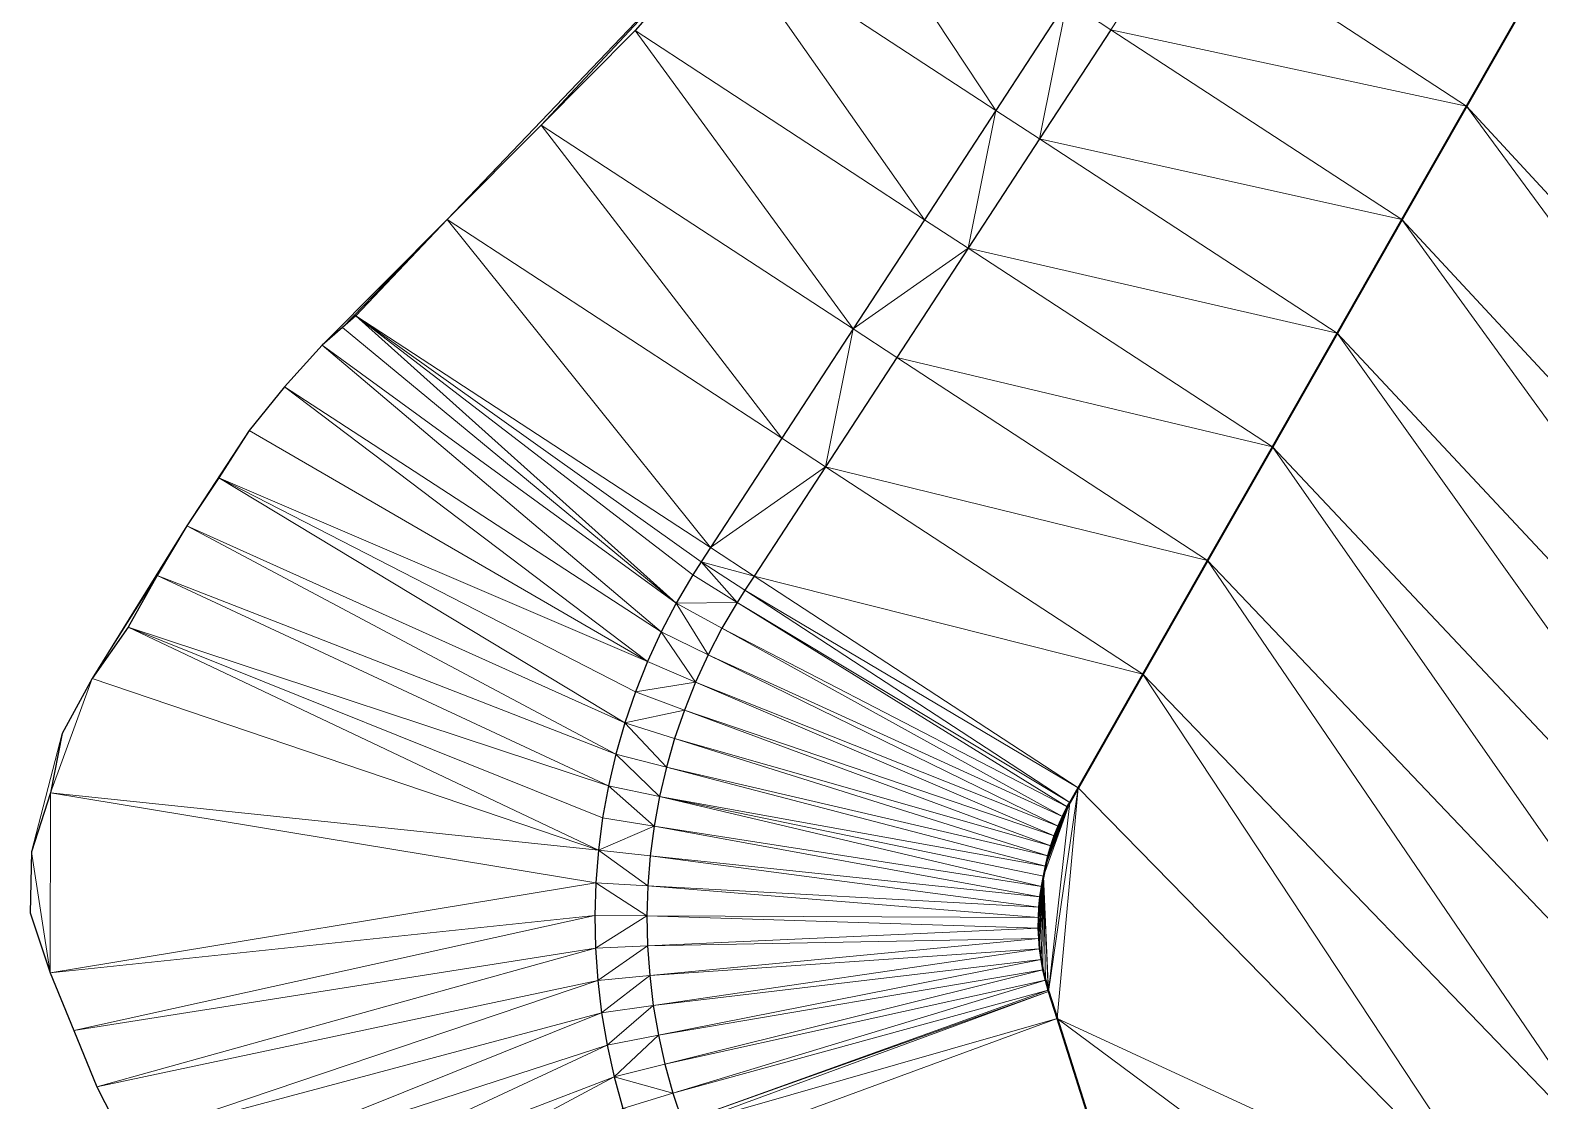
# Model space of a CAD drawing. Header units: metres. Extents: x 246428 to 246884, y 7418966 to 7419490.
# Drawn here: x 246427.6 to 246485.4, y 7419001.6 to 7419042.6 of the extents above; entities that cross this region are included whole.
import ezdxf

# ---------------------------------------------------------------- set-up
doc = ezdxf.new("R2010")
doc.units = ezdxf.units.M
doc.linetypes.add('blank name', pattern=[0])
doc.linetypes.add('HIDDEN', pattern=[9.525, 6.35, -3.175])
doc.layers.add('_12D_UNMAPPED', color=7, linetype='Continuous')
doc.layers.add('BATTER', color=250, linetype='HIDDEN', lineweight=25)
doc.layers.add('DRAINAGE_SWALE', color=7, linetype='CHANNEL_DASHDOT_X4', lineweight=40)
doc.styles.get("Standard").update_dxf_attribs({"font": 'romans.shx', "width": 0.65})
doc.linetypes.add('CHANNEL_DASHDOT_X4', pattern='A,6,-1,1,-1,0.004,[">",Standard,S=4,R=0,X=0,Y=-1.7144],0.004,1,-1,6,-1,1,-1', length=20.008)

msp = doc.modelspace()

# ---------------------------------------------------------------- linework, layer by layer
at = {"layer": '_12D_UNMAPPED', "color": 3, "linetype": 'blank name', "lineweight": 0}
for points in [[(246464.602, 7419039.529, 30), (246454.112, 7419046.382, 27.912), (246457.655, 7419050.04, 28.073)], [(246467.337, 7419043.715, 30), (246464.602, 7419039.529, 30), (246457.655, 7419050.04, 28.073)], [(246516.814, 7419009.59, 28.026), (246485.109, 7419044.05, 27.844), (246487.588, 7419048.403, 27.895)], [(246469.011, 7419042.621, 29.96), (246471.746, 7419046.807, 29.96), (246482.63, 7419039.698, 27.793)], [(246471.746, 7419046.807, 29.96), (246485.109, 7419044.05, 27.844), (246482.63, 7419039.698, 27.793)], [(246454.112, 7419046.382, 27.912), (246447.186, 7419038.961, 27.622), (246443.577, 7419035.347, 27.447)], [(246454.112, 7419046.382, 27.912), (246450.78, 7419042.587, 27.793), (246447.186, 7419038.961, 27.622)], [(246450.78, 7419042.587, 27.793), (246454.112, 7419046.382, 27.912), (246461.868, 7419035.343, 30)], [(246454.112, 7419046.382, 27.912), (246464.602, 7419039.529, 30), (246461.868, 7419035.343, 30)], [(246464.602, 7419039.529, 30), (246467.337, 7419043.715, 30), (246466.277, 7419038.435, 29.96)], [(246467.337, 7419043.715, 30), (246469.011, 7419042.621, 29.96), (246466.277, 7419038.435, 29.96)], [(246485.109, 7419044.05, 27.844), (246512.154, 7419007.758, 27.982), (246482.63, 7419039.698, 27.793)], [(246512.154, 7419007.758, 27.982), (246485.109, 7419044.05, 27.844), (246516.814, 7419009.59, 28.026)], [(246450.78, 7419042.587, 27.793), (246459.133, 7419031.157, 30), (246447.186, 7419038.961, 27.622)], [(246459.133, 7419031.157, 30), (246450.78, 7419042.587, 27.793), (246461.868, 7419035.343, 30)], [(246466.277, 7419038.435, 29.96), (246469.011, 7419042.621, 29.96), (246480.15, 7419035.345, 27.742)], [(246469.011, 7419042.621, 29.96), (246482.63, 7419039.698, 27.793), (246480.15, 7419035.345, 27.742)], [(246482.63, 7419039.698, 27.793), (246507.494, 7419005.926, 27.937), (246480.15, 7419035.345, 27.742)], [(246512.154, 7419007.758, 27.982), (246507.494, 7419005.926, 27.937), (246482.63, 7419039.698, 27.793)], [(246461.868, 7419035.343, 30), (246464.602, 7419039.529, 30), (246463.542, 7419034.249, 29.96)], [(246464.602, 7419039.529, 30), (246466.277, 7419038.435, 29.96), (246463.542, 7419034.249, 29.96)], [(246447.186, 7419038.961, 27.622), (246456.399, 7419026.971, 30), (246443.577, 7419035.347, 27.447)], [(246459.133, 7419031.157, 30), (246456.399, 7419026.971, 30), (246447.186, 7419038.961, 27.622)], [(246466.277, 7419038.435, 29.96), (246477.671, 7419030.992, 27.692), (246463.542, 7419034.249, 29.96)], [(246477.671, 7419030.992, 27.692), (246466.277, 7419038.435, 29.96), (246480.15, 7419035.345, 27.742)], [(246439.572, 7419031.209, 27.266), (246438.797, 7419030.53, 27.218), (246443.577, 7419035.347, 27.447)], [(246440.081, 7419031.659, 27.296), (246439.572, 7419031.209, 27.266), (246443.577, 7419035.347, 27.447)], [(246453.664, 7419022.785, 30), (246440.081, 7419031.659, 27.296), (246443.577, 7419035.347, 27.447)], [(246456.399, 7419026.971, 30), (246453.664, 7419022.785, 30), (246443.577, 7419035.347, 27.447)], [(246459.133, 7419031.157, 30), (246461.868, 7419035.343, 30), (246463.542, 7419034.249, 29.96)], [(246502.834, 7419004.095, 27.893), (246477.671, 7419030.992, 27.692), (246480.15, 7419035.345, 27.742)], [(246507.494, 7419005.926, 27.937), (246502.834, 7419004.095, 27.893), (246480.15, 7419035.345, 27.742)], [(246460.808, 7419030.063, 29.96), (246459.133, 7419031.157, 30), (246463.542, 7419034.249, 29.96)], [(246475.192, 7419026.639, 27.641), (246460.808, 7419030.063, 29.96), (246463.542, 7419034.249, 29.96)], [(246477.671, 7419030.992, 27.692), (246475.192, 7419026.639, 27.641), (246463.542, 7419034.249, 29.96)], [(246439.572, 7419031.209, 27.266), (246440.081, 7419031.659, 27.296), (246452.355, 7419020.656, 30)], [(246440.081, 7419031.659, 27.296), (246453.306, 7419022.237, 30), (246452.987, 7419021.735, 30)], [(246440.081, 7419031.659, 27.296), (246452.987, 7419021.735, 30), (246452.355, 7419020.656, 30)], [(246440.081, 7419031.659, 27.296), (246453.664, 7419022.785, 30), (246453.306, 7419022.237, 30)], [(246438.797, 7419030.53, 27.218), (246439.572, 7419031.209, 27.266), (246452.355, 7419020.656, 30)], [(246456.399, 7419026.971, 30), (246459.133, 7419031.157, 30), (246458.073, 7419025.877, 29.96)], [(246459.133, 7419031.157, 30), (246460.808, 7419030.063, 29.96), (246458.073, 7419025.877, 29.96)], [(246477.671, 7419030.992, 27.692), (246498.174, 7419002.263, 27.849), (246475.192, 7419026.639, 27.641)], [(246477.671, 7419030.992, 27.692), (246502.834, 7419004.095, 27.893), (246498.174, 7419002.263, 27.849)], [(246437.357, 7419028.944, 27.144), (246438.797, 7419030.53, 27.218), (246451.778, 7419019.548, 30)], [(246438.797, 7419030.53, 27.218), (246452.355, 7419020.656, 30), (246451.778, 7419019.548, 30)], [(246458.073, 7419025.877, 29.96), (246460.808, 7419030.063, 29.96), (246472.713, 7419022.287, 27.59)], [(246460.808, 7419030.063, 29.96), (246475.192, 7419026.639, 27.641), (246472.713, 7419022.287, 27.59)], [(246435.999, 7419027.264, 27.072), (246437.357, 7419028.944, 27.144), (246451.257, 7419018.411, 30)], [(246437.357, 7419028.944, 27.144), (246451.778, 7419019.548, 30), (246451.257, 7419018.411, 30)], [(246435.999, 7419027.264, 27.072), (246434.83, 7419025.451, 27.021), (246433.609, 7419023.618, 26.946)], [(246434.83, 7419025.451, 27.021), (246435.999, 7419027.264, 27.072), (246451.257, 7419018.411, 30)], [(246453.664, 7419022.785, 30), (246456.399, 7419026.971, 30), (246458.073, 7419025.877, 29.96)], [(246475.192, 7419026.639, 27.641), (246493.514, 7419000.432, 27.804), (246472.713, 7419022.287, 27.59)], [(246498.174, 7419002.263, 27.849), (246493.514, 7419000.432, 27.804), (246475.192, 7419026.639, 27.641)], [(246455.339, 7419021.691, 29.96), (246453.664, 7419022.785, 30), (246458.073, 7419025.877, 29.96)], [(246455.339, 7419021.691, 29.96), (246458.073, 7419025.877, 29.96), (246470.234, 7419017.934, 27.539)], [(246470.234, 7419017.934, 27.539), (246458.073, 7419025.877, 29.96), (246472.713, 7419022.287, 27.59)], [(246433.609, 7419023.618, 26.946), (246434.83, 7419025.451, 27.021), (246450.389, 7419016.068, 30)], [(246434.83, 7419025.451, 27.021), (246451.257, 7419018.411, 30), (246450.794, 7419017.251, 30)], [(246434.83, 7419025.451, 27.021), (246450.794, 7419017.251, 30), (246450.389, 7419016.068, 30)], [(246433.609, 7419023.618, 26.946), (246432.471, 7419021.706, 26.869), (246429.987, 7419017.758, 26.634)], [(246433.609, 7419023.618, 26.946), (246450.044, 7419014.867, 30), (246432.471, 7419021.706, 26.869)], [(246450.044, 7419014.867, 30), (246433.609, 7419023.618, 26.946), (246450.389, 7419016.068, 30)], [(246453.306, 7419022.237, 30), (246453.664, 7419022.785, 30), (246455.339, 7419021.691, 29.96)], [(246452.987, 7419021.735, 30), (246453.306, 7419022.237, 30), (246454.687, 7419020.681, 29.96)], [(246453.306, 7419022.237, 30), (246455.339, 7419021.691, 29.96), (246454.981, 7419021.143, 29.96)], [(246453.306, 7419022.237, 30), (246454.981, 7419021.143, 29.96), (246454.687, 7419020.681, 29.96)], [(246488.854, 7418998.6, 27.76), (246470.234, 7419017.934, 27.539), (246472.713, 7419022.287, 27.59)], [(246493.514, 7419000.432, 27.804), (246488.854, 7418998.6, 27.76), (246472.713, 7419022.287, 27.59)], [(246432.471, 7419021.706, 26.869), (246431.363, 7419019.733, 26.783), (246429.987, 7419017.758, 26.634)], [(246432.471, 7419021.706, 26.869), (246449.759, 7419013.65, 30), (246431.363, 7419019.733, 26.783)], [(246450.044, 7419014.867, 30), (246449.759, 7419013.65, 30), (246432.471, 7419021.706, 26.869)], [(246452.355, 7419020.656, 30), (246452.987, 7419021.735, 30), (246454.687, 7419020.681, 29.96)], [(246455.339, 7419021.691, 29.96), (246467.754, 7419013.581, 27.488), (246454.981, 7419021.143, 29.96)], [(246467.754, 7419013.581, 27.488), (246455.339, 7419021.691, 29.96), (246470.234, 7419017.934, 27.539)], [(246454.981, 7419021.143, 29.96), (246467.43, 7419013.011, 27.482), (246454.687, 7419020.681, 29.96)], [(246467.754, 7419013.581, 27.488), (246467.43, 7419013.011, 27.482), (246454.981, 7419021.143, 29.96)], [(246451.778, 7419019.548, 30), (246452.355, 7419020.656, 30), (246453.575, 7419018.669, 29.96)], [(246452.355, 7419020.656, 30), (246454.687, 7419020.681, 29.96), (246454.106, 7419019.689, 29.96)], [(246452.355, 7419020.656, 30), (246454.106, 7419019.689, 29.96), (246453.575, 7419018.669, 29.96)], [(246454.687, 7419020.681, 29.96), (246467.336, 7419012.842, 27.48), (246454.106, 7419019.689, 29.96)], [(246467.43, 7419013.011, 27.482), (246467.336, 7419012.842, 27.48), (246454.687, 7419020.681, 29.96)], [(246431.363, 7419019.733, 26.783), (246449.374, 7419011.181, 30), (246429.987, 7419017.758, 26.634)], [(246449.759, 7419013.65, 30), (246449.536, 7419012.42, 30), (246431.363, 7419019.733, 26.783)], [(246449.536, 7419012.42, 30), (246449.374, 7419011.181, 30), (246431.363, 7419019.733, 26.783)], [(246451.257, 7419018.411, 30), (246451.778, 7419019.548, 30), (246453.096, 7419017.624, 29.96)], [(246451.778, 7419019.548, 30), (246453.575, 7419018.669, 29.96), (246453.096, 7419017.624, 29.96)], [(246454.106, 7419019.689, 29.96), (246467.152, 7419012.48, 27.476), (246453.575, 7419018.669, 29.96)], [(246467.336, 7419012.842, 27.48), (246467.152, 7419012.48, 27.476), (246454.106, 7419019.689, 29.96)], [(246450.794, 7419017.251, 30), (246451.257, 7419018.411, 30), (246453.096, 7419017.624, 29.96)], [(246453.575, 7419018.669, 29.96), (246466.985, 7419012.111, 27.472), (246453.096, 7419017.624, 29.96)], [(246467.152, 7419012.48, 27.476), (246466.985, 7419012.111, 27.472), (246453.575, 7419018.669, 29.96)], [(246449.374, 7419011.181, 30), (246428.389, 7419013.389, 26.484), (246429.987, 7419017.758, 26.634)], [(246429.987, 7419017.758, 26.634), (246428.389, 7419013.389, 26.484), (246428.832, 7419015.652, 26.508)], [(246450.794, 7419017.251, 30), (246453.096, 7419017.624, 29.96), (246452.669, 7419016.556, 29.96)], [(246453.096, 7419017.624, 29.96), (246466.838, 7419011.735, 27.468), (246452.669, 7419016.556, 29.96)], [(246466.985, 7419012.111, 27.472), (246466.838, 7419011.735, 27.468), (246453.096, 7419017.624, 29.96)], [(246484.194, 7418996.769, 27.716), (246467.754, 7419013.581, 27.488), (246470.234, 7419017.934, 27.539)], [(246488.854, 7418998.6, 27.76), (246484.194, 7418996.769, 27.716), (246470.234, 7419017.934, 27.539)], [(246450.389, 7419016.068, 30), (246450.794, 7419017.251, 30), (246452.669, 7419016.556, 29.96)], [(246450.389, 7419016.068, 30), (246452.669, 7419016.556, 29.96), (246452.297, 7419015.468, 29.96)], [(246452.669, 7419016.556, 29.96), (246466.708, 7419011.354, 27.465), (246452.297, 7419015.468, 29.96)], [(246466.838, 7419011.735, 27.468), (246466.708, 7419011.354, 27.465), (246452.669, 7419016.556, 29.96)], [(246451.979, 7419014.363, 29.96), (246450.044, 7419014.867, 30), (246450.389, 7419016.068, 30)], [(246451.979, 7419014.363, 29.96), (246450.389, 7419016.068, 30), (246452.297, 7419015.468, 29.96)], [(246428.389, 7419013.389, 26.484), (246427.664, 7419011.121, 26.393), (246428.832, 7419015.652, 26.508)], [(246466.597, 7419010.968, 27.461), (246451.979, 7419014.363, 29.96), (246452.297, 7419015.468, 29.96)], [(246466.708, 7419011.354, 27.465), (246466.597, 7419010.968, 27.461), (246452.297, 7419015.468, 29.96)], [(246449.759, 7419013.65, 30), (246450.044, 7419014.867, 30), (246451.717, 7419013.243, 29.96)], [(246450.044, 7419014.867, 30), (246451.979, 7419014.363, 29.96), (246451.717, 7419013.243, 29.96)], [(246451.717, 7419013.243, 29.96), (246451.979, 7419014.363, 29.96), (246466.505, 7419010.579, 27.458)], [(246451.979, 7419014.363, 29.96), (246466.597, 7419010.968, 27.461), (246466.505, 7419010.579, 27.458)], [(246449.536, 7419012.42, 30), (246449.759, 7419013.65, 30), (246451.512, 7419012.112, 29.96)], [(246449.759, 7419013.65, 30), (246451.717, 7419013.243, 29.96), (246451.512, 7419012.112, 29.96)], [(246467.43, 7419013.011, 27.482), (246467.754, 7419013.581, 27.488), (246466.623, 7419005.771, 27.478)], [(246466.623, 7419005.771, 27.478), (246467.754, 7419013.581, 27.488), (246466.951, 7419004.735, 27.486)], [(246467.754, 7419013.581, 27.488), (246484.194, 7418996.769, 27.716), (246466.951, 7419004.735, 27.486)], [(246427.664, 7419011.121, 26.393), (246428.389, 7419013.389, 26.484), (246428.376, 7419006.492, 26.515)], [(246428.376, 7419006.492, 26.515), (246428.389, 7419013.389, 26.484), (246449.274, 7419009.935, 30)], [(246428.389, 7419013.389, 26.484), (246449.374, 7419011.181, 30), (246449.274, 7419009.935, 30)], [(246451.512, 7419012.112, 29.96), (246451.717, 7419013.243, 29.96), (246466.348, 7419009.796, 27.457)], [(246451.717, 7419013.243, 29.96), (246466.505, 7419010.579, 27.458), (246466.424, 7419010.188, 27.456)], [(246451.717, 7419013.243, 29.96), (246466.424, 7419010.188, 27.456), (246466.348, 7419009.796, 27.457)], [(246466.505, 7419010.579, 27.458), (246467.43, 7419013.011, 27.482), (246466.424, 7419010.188, 27.456)], [(246466.424, 7419010.188, 27.456), (246467.43, 7419013.011, 27.482), (246466.623, 7419005.771, 27.478)], [(246467.336, 7419012.842, 27.48), (246467.43, 7419013.011, 27.482), (246466.505, 7419010.579, 27.458)], [(246449.374, 7419011.181, 30), (246449.536, 7419012.42, 30), (246451.512, 7419012.112, 29.96)], [(246467.152, 7419012.48, 27.476), (246467.336, 7419012.842, 27.48), (246466.505, 7419010.579, 27.458)], [(246466.985, 7419012.111, 27.472), (246467.152, 7419012.48, 27.476), (246466.505, 7419010.579, 27.458)], [(246449.374, 7419011.181, 30), (246451.512, 7419012.112, 29.96), (246451.363, 7419010.972, 29.96)], [(246451.363, 7419010.972, 29.96), (246451.512, 7419012.112, 29.96), (246466.289, 7419009.401, 27.458)], [(246451.512, 7419012.112, 29.96), (246466.348, 7419009.796, 27.457), (246466.289, 7419009.401, 27.458)], [(246466.838, 7419011.735, 27.468), (246466.985, 7419012.111, 27.472), (246466.505, 7419010.579, 27.458)], [(246466.708, 7419011.354, 27.465), (246466.838, 7419011.735, 27.468), (246466.505, 7419010.579, 27.458)], [(246466.597, 7419010.968, 27.461), (246466.708, 7419011.354, 27.465), (246466.505, 7419010.579, 27.458)], [(246427.61, 7419008.79, 26.396), (246427.664, 7419011.121, 26.393), (246428.376, 7419006.492, 26.515)], [(246449.274, 7419009.935, 30), (246449.374, 7419011.181, 30), (246451.271, 7419009.825, 29.96)], [(246449.374, 7419011.181, 30), (246451.363, 7419010.972, 29.96), (246451.271, 7419009.825, 29.96)], [(246451.271, 7419009.825, 29.96), (246451.363, 7419010.972, 29.96), (246466.25, 7419009.003, 27.46)], [(246451.363, 7419010.972, 29.96), (246466.289, 7419009.401, 27.458), (246466.25, 7419009.003, 27.46)], [(246466.229, 7419008.603, 27.461), (246466.424, 7419010.188, 27.456), (246466.226, 7419008.203, 27.463)], [(246466.226, 7419008.203, 27.463), (246466.424, 7419010.188, 27.456), (246466.243, 7419007.802, 27.465)], [(246466.25, 7419009.003, 27.46), (246466.424, 7419010.188, 27.456), (246466.229, 7419008.603, 27.461)], [(246466.243, 7419007.802, 27.465), (246466.424, 7419010.188, 27.456), (246466.278, 7419007.401, 27.467)], [(246466.289, 7419009.401, 27.458), (246466.424, 7419010.188, 27.456), (246466.25, 7419009.003, 27.46)], [(246466.278, 7419007.401, 27.467), (246466.424, 7419010.188, 27.456), (246466.332, 7419007.002, 27.47)], [(246466.348, 7419009.796, 27.457), (246466.424, 7419010.188, 27.456), (246466.289, 7419009.401, 27.458)], [(246466.332, 7419007.002, 27.47), (246466.424, 7419010.188, 27.456), (246466.405, 7419006.605, 27.472)], [(246466.405, 7419006.605, 27.472), (246466.424, 7419010.188, 27.456), (246466.497, 7419006.211, 27.475)], [(246466.607, 7419005.822, 27.478), (246466.424, 7419010.188, 27.456), (246466.623, 7419005.771, 27.478)], [(246466.497, 7419006.211, 27.475), (246466.424, 7419010.188, 27.456), (246466.607, 7419005.822, 27.478)], [(246428.376, 7419006.492, 26.515), (246449.274, 7419009.935, 30), (246449.237, 7419008.686, 30)], [(246449.237, 7419008.686, 30), (246449.274, 7419009.935, 30), (246451.237, 7419008.676, 29.96)], [(246449.274, 7419009.935, 30), (246451.271, 7419009.825, 29.96), (246451.237, 7419008.676, 29.96)], [(246451.237, 7419008.676, 29.96), (246451.271, 7419009.825, 29.96), (246466.229, 7419008.603, 27.461)], [(246451.271, 7419009.825, 29.96), (246466.25, 7419009.003, 27.46), (246466.229, 7419008.603, 27.461)], [(246429.287, 7419004.274, 26.641), (246428.376, 7419006.492, 26.515), (246449.237, 7419008.686, 30)], [(246429.287, 7419004.274, 26.641), (246449.237, 7419008.686, 30), (246449.262, 7419007.436, 30)], [(246449.262, 7419007.436, 30), (246449.237, 7419008.686, 30), (246451.237, 7419008.676, 29.96)], [(246449.262, 7419007.436, 30), (246451.237, 7419008.676, 29.96), (246451.26, 7419007.526, 29.96)], [(246451.237, 7419008.676, 29.96), (246466.229, 7419008.603, 27.461), (246466.226, 7419008.203, 27.463)], [(246451.26, 7419007.526, 29.96), (246451.237, 7419008.676, 29.96), (246466.226, 7419008.203, 27.463)], [(246451.26, 7419007.526, 29.96), (246466.226, 7419008.203, 27.463), (246466.243, 7419007.802, 27.465)], [(246451.34, 7419006.379, 29.96), (246451.26, 7419007.526, 29.96), (246466.243, 7419007.802, 27.465)], [(246451.34, 7419006.379, 29.96), (246466.243, 7419007.802, 27.465), (246466.278, 7419007.401, 27.467)], [(246430.159, 7419002.121, 26.742), (246429.287, 7419004.274, 26.641), (246449.262, 7419007.436, 30)], [(246430.159, 7419002.121, 26.742), (246449.262, 7419007.436, 30), (246449.35, 7419006.189, 30)], [(246449.35, 7419006.189, 30), (246449.262, 7419007.436, 30), (246451.26, 7419007.526, 29.96)], [(246449.35, 7419006.189, 30), (246451.26, 7419007.526, 29.96), (246451.34, 7419006.379, 29.96)], [(246451.478, 7419005.238, 29.96), (246451.34, 7419006.379, 29.96), (246466.278, 7419007.401, 27.467)], [(246451.478, 7419005.238, 29.96), (246466.278, 7419007.401, 27.467), (246466.332, 7419007.002, 27.47)], [(246451.673, 7419004.104, 29.96), (246451.478, 7419005.238, 29.96), (246466.332, 7419007.002, 27.47)], [(246451.673, 7419004.104, 29.96), (246466.332, 7419007.002, 27.47), (246466.405, 7419006.605, 27.472)], [(246451.924, 7419002.982, 29.96), (246451.673, 7419004.104, 29.96), (246466.405, 7419006.605, 27.472)], [(246451.924, 7419002.982, 29.96), (246466.405, 7419006.605, 27.472), (246466.497, 7419006.211, 27.475)], [(246428.376, 7419006.492, 26.515), (246429.287, 7419004.274, 26.641), (246430.159, 7419002.121, 26.742)], [(246431.213, 7419000.06, 26.857), (246430.159, 7419002.121, 26.742), (246449.35, 7419006.189, 30)], [(246431.213, 7419000.06, 26.857), (246449.35, 7419006.189, 30), (246449.499, 7419004.948, 30)], [(246449.499, 7419004.948, 30), (246449.35, 7419006.189, 30), (246451.34, 7419006.379, 29.96)], [(246449.499, 7419004.948, 30), (246451.34, 7419006.379, 29.96), (246451.478, 7419005.238, 29.96)], [(246452.231, 7419001.874, 29.96), (246451.924, 7419002.982, 29.96), (246466.497, 7419006.211, 27.475)], [(246452.231, 7419001.874, 29.96), (246466.497, 7419006.211, 27.475), (246466.607, 7419005.822, 27.478)], [(246452.593, 7419000.783, 29.96), (246452.231, 7419001.874, 29.96), (246466.607, 7419005.822, 27.478)], [(246452.593, 7419000.783, 29.96), (246466.607, 7419005.822, 27.478), (246466.623, 7419005.771, 27.478)], [(246452.645, 7419000.64, 29.96), (246452.593, 7419000.783, 29.96), (246466.623, 7419005.771, 27.478)], [(246452.645, 7419000.64, 29.96), (246466.623, 7419005.771, 27.478), (246466.951, 7419004.735, 27.486)], [(246432.472, 7418998.116, 26.991), (246431.213, 7419000.06, 26.857), (246449.499, 7419004.948, 30)], [(246432.472, 7418998.116, 26.991), (246449.499, 7419004.948, 30), (246449.711, 7419003.717, 30)], [(246449.711, 7419003.717, 30), (246449.499, 7419004.948, 30), (246451.478, 7419005.238, 29.96)], [(246449.711, 7419003.717, 30), (246451.478, 7419005.238, 29.96), (246451.673, 7419004.104, 29.96)], [(246453.019, 7418999.621, 29.96), (246452.645, 7419000.64, 29.96), (246466.951, 7419004.735, 27.486)], [(246453.019, 7418999.621, 29.96), (246466.951, 7419004.735, 27.486), (246468.236, 7419000.669, 27.519)], [(246466.951, 7419004.735, 27.486), (246479.931, 7418995.093, 27.675), (246468.236, 7419000.669, 27.519)], [(246484.194, 7418996.769, 27.716), (246479.931, 7418995.093, 27.675), (246466.951, 7419004.735, 27.486)], [(246433.702, 7418996.241, 27.106), (246432.472, 7418998.116, 26.991), (246449.711, 7419003.717, 30)], [(246433.702, 7418996.241, 27.106), (246449.711, 7419003.717, 30), (246449.984, 7419002.497, 30)], [(246449.984, 7419002.497, 30), (246449.711, 7419003.717, 30), (246451.673, 7419004.104, 29.96)], [(246449.984, 7419002.497, 30), (246451.673, 7419004.104, 29.96), (246451.924, 7419002.982, 29.96)], [(246449.984, 7419002.497, 30), (246451.924, 7419002.982, 29.96), (246452.231, 7419001.874, 29.96)], [(246434.829, 7418994.396, 27.187), (246433.702, 7418996.241, 27.106), (246449.984, 7419002.497, 30)], [(246434.829, 7418994.396, 27.187), (246449.984, 7419002.497, 30), (246450.317, 7419001.292, 30)], [(246450.317, 7419001.292, 30), (246449.984, 7419002.497, 30), (246452.231, 7419001.874, 29.96)], [(246450.317, 7419001.292, 30), (246452.231, 7419001.874, 29.96), (246452.593, 7419000.783, 29.96)]]:
    msp.add_3dface(points, dxfattribs=at)
at = {"layer": 'BATTER'}
for points in [[(246454.112, 7419046.382, 27.912), (246450.78, 7419042.587, 27.793), (246447.186, 7419038.961, 27.622), (246443.577, 7419035.347, 27.447), (246440.081, 7419031.659, 27.296), (246439.572, 7419031.209, 27.266), (246438.797, 7419030.53, 27.218), (246437.357, 7419028.944, 27.144), (246435.999, 7419027.264, 27.072), (246434.83, 7419025.451, 27.021), (246433.609, 7419023.618, 26.946), (246432.471, 7419021.706, 26.869), (246431.363, 7419019.733, 26.783), (246429.987, 7419017.758, 26.634), (246428.832, 7419015.652, 26.508), (246428.389, 7419013.389, 26.484), (246427.664, 7419011.121, 26.393), (246427.61, 7419008.79, 26.396), (246428.376, 7419006.492, 26.515), (246429.287, 7419004.274, 26.641), (246430.159, 7419002.121, 26.742), (246431.213, 7419000.06, 26.857)], [(246467.337, 7419043.715, 30), (246464.602, 7419039.529, 30), (246461.868, 7419035.343, 30), (246459.133, 7419031.157, 30), (246456.399, 7419026.971, 30), (246453.664, 7419022.785, 30), (246453.306, 7419022.237, 30), (246452.987, 7419021.735, 30), (246452.355, 7419020.656, 30), (246451.778, 7419019.548, 30), (246451.257, 7419018.411, 30), (246450.794, 7419017.251, 30), (246450.389, 7419016.068, 30), (246450.044, 7419014.867, 30), (246449.759, 7419013.65, 30), (246449.536, 7419012.42, 30), (246449.374, 7419011.181, 30), (246449.274, 7419009.935, 30), (246449.237, 7419008.686, 30), (246449.262, 7419007.436, 30), (246449.35, 7419006.189, 30), (246449.499, 7419004.948, 30), (246449.711, 7419003.717, 30), (246449.984, 7419002.497, 30), (246450.317, 7419001.292, 30)], [(246467.337, 7419043.715, 30), (246464.602, 7419039.529, 30), (246461.868, 7419035.343, 30), (246459.133, 7419031.157, 30), (246456.399, 7419026.971, 30), (246453.664, 7419022.785, 30), (246453.306, 7419022.237, 30), (246452.987, 7419021.735, 30), (246452.355, 7419020.656, 30), (246451.778, 7419019.548, 30), (246451.257, 7419018.411, 30), (246450.794, 7419017.251, 30), (246450.389, 7419016.068, 30), (246450.044, 7419014.867, 30), (246449.759, 7419013.65, 30), (246449.536, 7419012.42, 30), (246449.374, 7419011.181, 30), (246449.274, 7419009.935, 30), (246449.237, 7419008.686, 30), (246449.262, 7419007.436, 30), (246449.35, 7419006.189, 30), (246449.499, 7419004.948, 30), (246449.711, 7419003.717, 30), (246449.984, 7419002.497, 30), (246450.317, 7419001.292, 30)], [(246469.011, 7419042.621, 29.96), (246466.277, 7419038.435, 29.96), (246463.542, 7419034.249, 29.96), (246460.808, 7419030.063, 29.96), (246458.073, 7419025.877, 29.96), (246455.339, 7419021.691, 29.96), (246454.981, 7419021.143, 29.96), (246454.687, 7419020.681, 29.96), (246454.106, 7419019.689, 29.96), (246453.575, 7419018.669, 29.96), (246453.096, 7419017.624, 29.96), (246452.669, 7419016.556, 29.96), (246452.297, 7419015.468, 29.96), (246451.979, 7419014.363, 29.96), (246451.717, 7419013.243, 29.96), (246451.512, 7419012.112, 29.96), (246451.363, 7419010.972, 29.96), (246451.271, 7419009.825, 29.96), (246451.237, 7419008.676, 29.96), (246451.26, 7419007.526, 29.96), (246451.34, 7419006.379, 29.96), (246451.478, 7419005.238, 29.96), (246451.673, 7419004.104, 29.96), (246451.924, 7419002.982, 29.96), (246452.231, 7419001.874, 29.96), (246452.593, 7419000.783, 29.96)]]:
    msp.add_polyline3d(points, dxfattribs=at)
at = {"layer": 'DRAINAGE_SWALE'}
msp.add_polyline3d([(246485.109, 7419044.05, 27.844), (246482.63, 7419039.698, 27.793), (246480.15, 7419035.345, 27.742), (246477.671, 7419030.992, 27.692), (246475.192, 7419026.639, 27.641), (246472.713, 7419022.287, 27.59), (246470.234, 7419017.934, 27.539), (246467.754, 7419013.581, 27.488), (246467.43, 7419013.011, 27.482), (246467.336, 7419012.842, 27.48), (246467.152, 7419012.48, 27.476), (246466.985, 7419012.111, 27.472), (246466.838, 7419011.735, 27.468), (246466.708, 7419011.354, 27.465), (246466.597, 7419010.968, 27.461), (246466.505, 7419010.579, 27.458), (246466.424, 7419010.188, 27.456), (246466.348, 7419009.796, 27.457), (246466.289, 7419009.401, 27.458), (246466.25, 7419009.003, 27.46), (246466.229, 7419008.603, 27.461), (246466.226, 7419008.203, 27.463), (246466.243, 7419007.802, 27.465), (246466.278, 7419007.401, 27.467), (246466.332, 7419007.002, 27.47), (246466.405, 7419006.605, 27.472), (246466.497, 7419006.211, 27.475), (246466.607, 7419005.822, 27.478), (246466.623, 7419005.771, 27.478), (246466.951, 7419004.735, 27.486), (246468.236, 7419000.669, 27.519)], dxfattribs=at)

doc.saveas('drawing.dxf')
